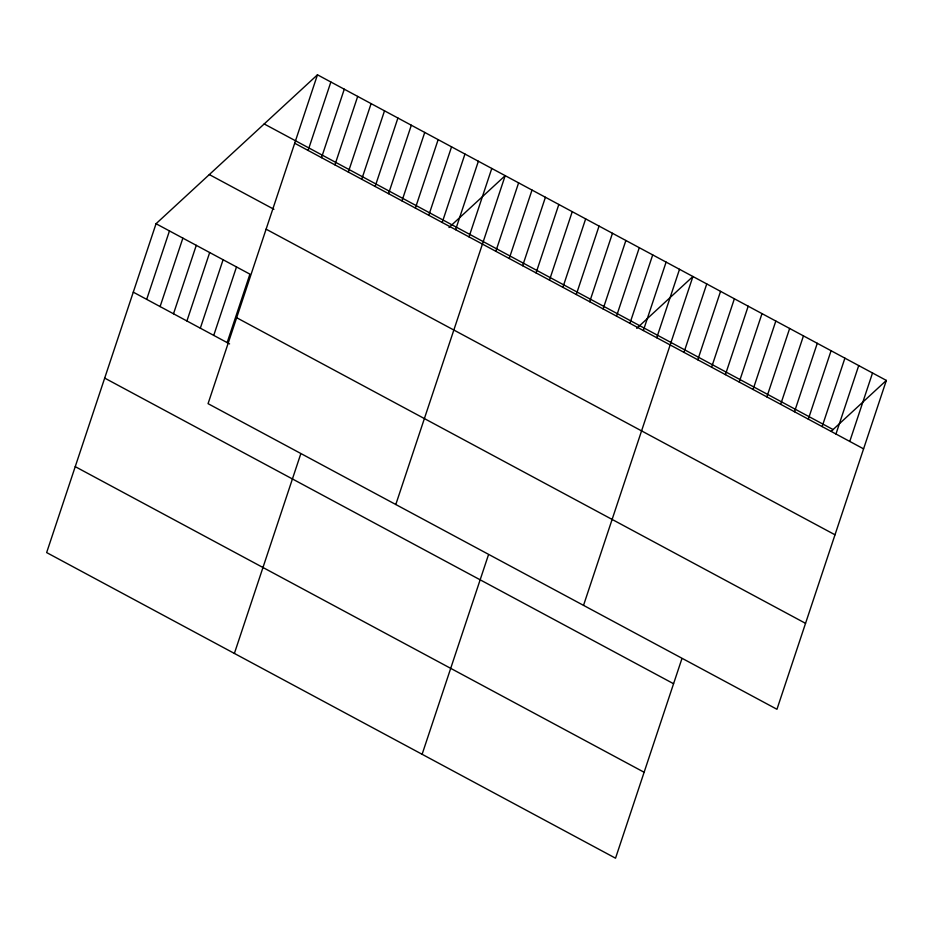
<?xml version="1.0" encoding="UTF-8"?>
<svg xmlns="http://www.w3.org/2000/svg" width="933" height="933" viewBox="0 0 933 933"><rect width="100%" height="100%" fill="white"/><g stroke="black" fill="none" stroke-linecap="round" stroke-linejoin="round"><path stroke-width="1.4" d="M317.465 74.803L208.059 403.662L776.956 709.278L886.35 380.419L317.465 74.803L156.044 223.722L46.65 552.581L615.535 858.197L681.743 659.165M146.691 299.365L169.456 230.929M160.103 306.572L182.868 238.137M173.503 313.78L196.28 245.332M186.915 320.987L209.68 252.54M200.327 328.183L223.092 259.747M213.739 335.39L236.504 266.943M227.151 342.598L249.916 274.15L156.044 223.722M308.1 150.446L330.865 81.999M321.512 157.654L344.277 89.206M334.924 164.849L357.689 96.414M348.336 172.057L371.101 103.621M361.736 179.264L384.513 110.817M375.148 186.46L397.913 118.025M234.381 653.438L300.589 454.406M388.56 193.667L411.325 125.232M401.971 200.875L424.737 132.428M415.383 208.082L438.148 139.635M428.783 215.278L451.56 146.843M442.195 222.486L464.961 154.038M455.607 229.693L478.372 161.246M469.019 236.889L491.784 168.453M395.802 504.508L505.196 175.649L448.983 227.512M495.831 251.304L518.608 182.856M509.243 258.499L532.008 190.064M522.655 265.707L545.42 197.271M536.067 272.914L558.832 204.467M549.479 280.11L572.244 211.674M562.879 287.317L585.656 218.882M422.113 754.296L488.321 555.252M576.291 294.525L599.056 226.078M589.703 301.732L612.468 233.285M603.115 308.928L625.88 240.492M616.526 316.135L639.292 247.688M629.927 323.343L652.703 254.896M643.338 330.539L666.104 262.103M656.75 337.746L679.516 269.299M583.533 605.365L692.927 276.506L636.726 328.369M683.971 352.371L706.748 283.935M697.791 359.788L720.556 291.353M711.611 367.217L734.376 298.77M725.419 374.634L748.196 306.199M739.239 382.064L762.004 313.616M753.059 389.481L775.824 321.045M766.868 396.91L789.645 328.463M780.688 404.327L803.453 335.88M794.508 411.745L817.273 343.309M808.316 419.174L831.081 350.726M822.136 426.591L844.901 358.155M835.956 434.02L858.722 365.573M849.765 441.437L872.53 372.99M831.128 431.373L886.35 380.419M264.191 123.949L833.087 429.565M294.688 143.239L863.585 448.855M209.319 174.576L273.929 209.284M266.103 229.18L835 534.796M236.655 317.721L805.541 623.337M133.279 292.169L229.588 343.904M104.694 378.098L673.579 683.726M75.235 466.64L644.132 772.267"/></g></svg>
